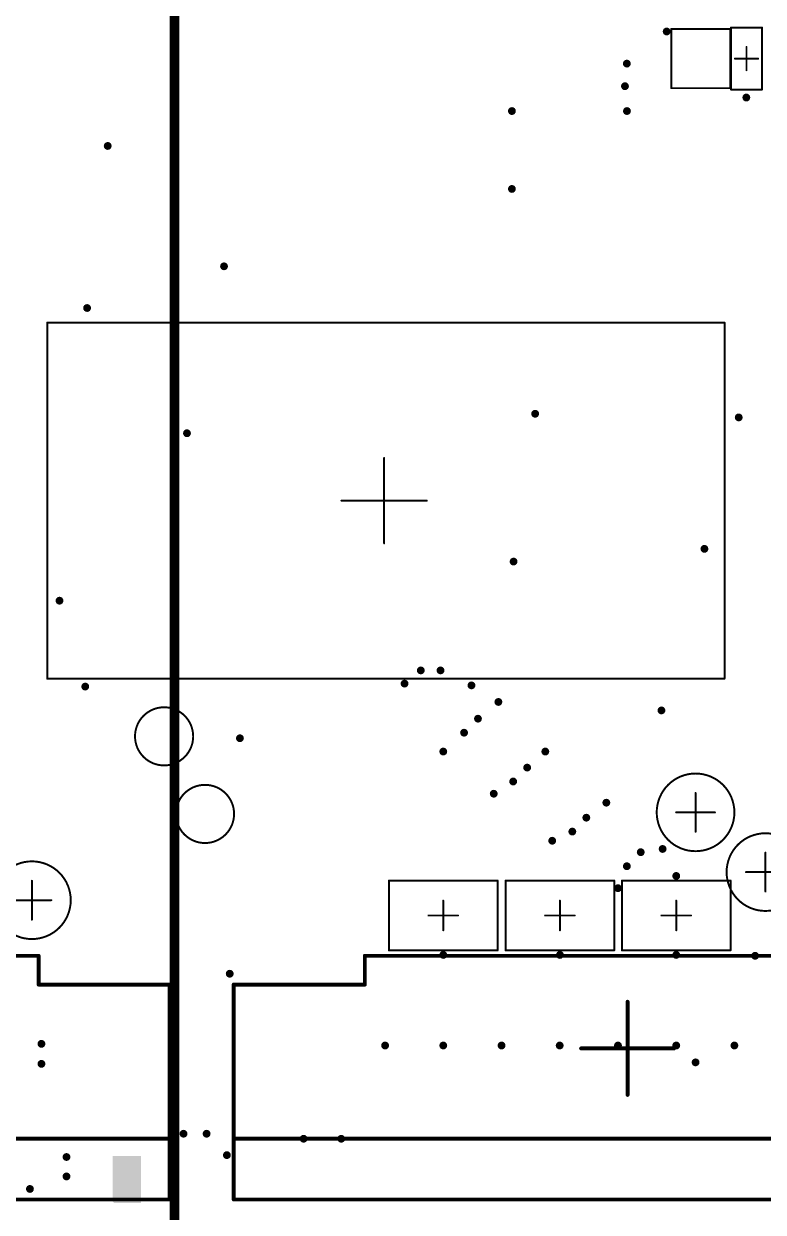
# Model space of a CAD drawing. Header units: inches. Extents: x -0.46 to 4.93, y -0.49 to 6.86.
# Drawn here: x 2.966 to 3.716, y 0.134 to 1.34 of the extents above; entities that cross this region are included whole.
import ezdxf

# ---------------------------------------------------------------- set-up
doc = ezdxf.new("R2010")
doc.units = ezdxf.units.IN
doc.header["$MEASUREMENT"] = 0
for name, color, linetype in [('Dimensions', 56, 'Continuous'), ('Keep-Out Layer', 6, 'Continuous'), ('Top Courtyard', 56, 'Continuous'), ('Via Holes', 16, 'Continuous')]:
    doc.layers.add(name, color=color, linetype=linetype)

# ---------------------------------------------------------------- blocks, each defined once
blk = doc.blocks.new('FP_LGA_14L_DM00249496_MFG_218')
at = {"layer": 'Top Courtyard'}
for points in [[(0.03, 0.03, 0.00197, 0.00197, 0), (-0.03, 0.03, 0.00197, 0.00197, 0)], [(-0.03, 0.03, 0.00197, 0.00197, 0), (-0.03, -0.03, 0.00197, 0.00197, 0)], [(0.03, 0.03, 0.00197, 0.00197, 0), (0.03, -0.03, 0.00197, 0.00197, 0)], [(0.03, -0.03, 0.00197, 0.00197, 0), (-0.03, -0.03, 0.00197, 0.00197, 0)]]:
    blk.add_lwpolyline(points, format="xyseb", dxfattribs=at)
for points in [[(-0.0305, 0.03, 0.000984, 0.000984, 1), (-0.0295, 0.03, 0.000984, 0.000984, 1)], [(-0.0305, 0.03, 0.000984, 0.000984, 1), (-0.0295, 0.03, 0.000984, 0.000984, 1)], [(0.0295, 0.03, 0.000984, 0.000984, 1), (0.0305, 0.03, 0.000984, 0.000984, 1)], [(0.0295, 0.03, 0.000984, 0.000984, 1), (0.0305, 0.03, 0.000984, 0.000984, 1)], [(-0.0305, -0.03, 0.000984, 0.000984, 1), (-0.0295, -0.03, 0.000984, 0.000984, 1)], [(-0.0305, -0.03, 0.000984, 0.000984, 1), (-0.0295, -0.03, 0.000984, 0.000984, 1)], [(0.0295, -0.03, 0.000984, 0.000984, 1), (0.0305, -0.03, 0.000984, 0.000984, 1)], [(0.0295, -0.03, 0.000984, 0.000984, 1), (0.0305, -0.03, 0.000984, 0.000984, 1)]]:
    blk.add_lwpolyline(points, format="xyseb", close=True, dxfattribs=at)
blk = doc.blocks.new('TP075_150_NS_434')
at = {"layer": 'Top Courtyard'}
for points in [[(0.0295, 0, 0.00197, 0.00197, 1), (-0.0295, 0, 0.00197, 0.00197, 1)], [(-0.03, 0, 0.000984, 0.000984, 1), (-0.029, 0, 0.000984, 0.000984, 1)], [(0.029, 0, 0.000984, 0.000984, 1), (0.03, 0, 0.000984, 0.000984, 1)]]:
    blk.add_lwpolyline(points, format="xyseb", close=True, dxfattribs=at)
blk = doc.blocks.new('TP075_150_NS_435')
at = {"layer": 'Top Courtyard'}
for points in [[(0.0295, 0, 0.00197, 0.00197, 1), (-0.0295, 0, 0.00197, 0.00197, 1)], [(-0.03, 0, 0.000984, 0.000984, 1), (-0.029, 0, 0.000984, 0.000984, 1)], [(0.029, 0, 0.000984, 0.000984, 1), (0.03, 0, 0.000984, 0.000984, 1)]]:
    blk.add_lwpolyline(points, format="xyseb", close=True, dxfattribs=at)
blk = doc.blocks.new('TP100_200_NS_572')
at = {"layer": 'Top Courtyard'}
for points in [[(0.0394, 0, 0.00197, 0.00197, 1), (-0.0394, 0, 0.00197, 0.00197, 1)], [(-0.0005, 0.0197, 0.000984, 0.000984, 1), (0.0005, 0.0197, 0.000984, 0.000984, 1)], [(-0.0399, 0, 0.000984, 0.000984, 1), (-0.0389, 0, 0.000984, 0.000984, 1)], [(-0.0202, 0, 0.000984, 0.000984, 1), (-0.0192, 0, 0.000984, 0.000984, 1)], [(0.0192, 0, 0.000984, 0.000984, 1), (0.0202, 0, 0.000984, 0.000984, 1)], [(0.0389, 0, 0.000984, 0.000984, 1), (0.0399, 0, 0.000984, 0.000984, 1)], [(-0.0005, -0.0197, 0.000984, 0.000984, 1), (0.0005, -0.0197, 0.000984, 0.000984, 1)]]:
    blk.add_lwpolyline(points, format="xyseb", close=True, dxfattribs=at)
for points in [[(0, 0.0197, 0.00197, 0.00197, 0), (0, -0.0197, 0.00197, 0.00197, 0)], [(0.0197, 0, 0.00197, 0.00197, 0), (-0.0197, 0, 0.00197, 0.00197, 0)]]:
    blk.add_lwpolyline(points, format="xyseb", dxfattribs=at)
blk = doc.blocks.new('TP100_200_NS_576')
at = {"layer": 'Top Courtyard'}
for points in [[(0.0394, 0, 0.00197, 0.00197, 1), (-0.0394, 0, 0.00197, 0.00197, 1)], [(-0.0005, 0.0197, 0.000984, 0.000984, 1), (0.0005, 0.0197, 0.000984, 0.000984, 1)], [(-0.0399, 0, 0.000984, 0.000984, 1), (-0.0389, 0, 0.000984, 0.000984, 1)], [(-0.0202, 0, 0.000984, 0.000984, 1), (-0.0192, 0, 0.000984, 0.000984, 1)], [(0.0192, 0, 0.000984, 0.000984, 1), (0.0202, 0, 0.000984, 0.000984, 1)], [(0.0389, 0, 0.000984, 0.000984, 1), (0.0399, 0, 0.000984, 0.000984, 1)], [(-0.0005, -0.0197, 0.000984, 0.000984, 1), (0.0005, -0.0197, 0.000984, 0.000984, 1)]]:
    blk.add_lwpolyline(points, format="xyseb", close=True, dxfattribs=at)
for points in [[(0, 0.0197, 0.00197, 0.00197, 0), (0, -0.0197, 0.00197, 0.00197, 0)], [(0.0197, 0, 0.00197, 0.00197, 0), (-0.0197, 0, 0.00197, 0.00197, 0)]]:
    blk.add_lwpolyline(points, format="xyseb", dxfattribs=at)
blk = doc.blocks.new('TP100_200_NS_605')
at = {"layer": 'Top Courtyard'}
for points in [[(0.0394, 0, 0.00197, 0.00197, 1), (-0.0394, 0, 0.00197, 0.00197, 1)], [(-0.0005, 0.0197, 0.000984, 0.000984, 1), (0.0005, 0.0197, 0.000984, 0.000984, 1)], [(-0.0399, 0, 0.000984, 0.000984, 1), (-0.0389, 0, 0.000984, 0.000984, 1)], [(-0.0202, 0, 0.000984, 0.000984, 1), (-0.0192, 0, 0.000984, 0.000984, 1)], [(0.0192, 0, 0.000984, 0.000984, 1), (0.0202, 0, 0.000984, 0.000984, 1)], [(0.0389, 0, 0.000984, 0.000984, 1), (0.0399, 0, 0.000984, 0.000984, 1)], [(-0.0005, -0.0197, 0.000984, 0.000984, 1), (0.0005, -0.0197, 0.000984, 0.000984, 1)]]:
    blk.add_lwpolyline(points, format="xyseb", close=True, dxfattribs=at)
for points in [[(0, 0.0197, 0.00197, 0.00197, 0), (0, -0.0197, 0.00197, 0.00197, 0)], [(-0.0197, 0, 0.00197, 0.00197, 0), (0.0197, 0, 0.00197, 0.00197, 0)]]:
    blk.add_lwpolyline(points, format="xyseb", dxfattribs=at)
blk = doc.blocks.new('CAPC0402_1005_70_L_753')
at = {"layer": 'Top Courtyard'}
for points in [[(-0.0315, 0.0157, 0.00197, 0.00197, 0), (-0.0315, -0.0157, 0.00197, 0.00197, 0)], [(-0.0315, 0.0157, 0.00197, 0.00197, 0), (0.0315, 0.0157, 0.00197, 0.00197, 0)], [(0, 0.0118, 0.00197, 0.00197, 0), (0, -0.0118, 0.00197, 0.00197, 0)], [(0.0315, 0.0157, 0.00197, 0.00197, 0), (0.0315, -0.0157, 0.00197, 0.00197, 0)], [(0.0118, 0, 0.00197, 0.00197, 0), (-0.0118, 0, 0.00197, 0.00197, 0)], [(-0.0315, -0.0157, 0.00197, 0.00197, 0), (0.0315, -0.0157, 0.00197, 0.00197, 0)]]:
    blk.add_lwpolyline(points, format="xyseb", dxfattribs=at)
for points in [[(-0.032, 0.0157, 0.000984, 0.000984, 1), (-0.031, 0.0157, 0.000984, 0.000984, 1)], [(-0.032, 0.0157, 0.000984, 0.000984, 1), (-0.031, 0.0157, 0.000984, 0.000984, 1)], [(-0.0005, 0.0118, 0.000984, 0.000984, 1), (0.0005, 0.0118, 0.000984, 0.000984, 1)], [(0.031, 0.0157, 0.000984, 0.000984, 1), (0.032, 0.0157, 0.000984, 0.000984, 1)], [(0.031, 0.0157, 0.000984, 0.000984, 1), (0.032, 0.0157, 0.000984, 0.000984, 1)], [(-0.0123, 0, 0.000984, 0.000984, 1), (-0.0113, 0, 0.000984, 0.000984, 1)], [(0.0113, 0, 0.000984, 0.000984, 1), (0.0123, 0, 0.000984, 0.000984, 1)], [(-0.0005, -0.0118, 0.000984, 0.000984, 1), (0.0005, -0.0118, 0.000984, 0.000984, 1)], [(-0.032, -0.0157, 0.000984, 0.000984, 1), (-0.031, -0.0157, 0.000984, 0.000984, 1)], [(-0.032, -0.0157, 0.000984, 0.000984, 1), (-0.031, -0.0157, 0.000984, 0.000984, 1)], [(0.031, -0.0157, 0.000984, 0.000984, 1), (0.032, -0.0157, 0.000984, 0.000984, 1)], [(0.031, -0.0157, 0.000984, 0.000984, 1), (0.032, -0.0157, 0.000984, 0.000984, 1)]]:
    blk.add_lwpolyline(points, format="xyseb", close=True, dxfattribs=at)
blk = doc.blocks.new('F32R_1A7H1_11026_777')
at = {"layer": 'Top Courtyard'}
for points in [[(-0.2666, 0.045, 0.00394, 0.00394, 0), (-0.2666, 0.0742, 0.00394, 0.00394, 0)], [(-0.2666, 0.0742, 0.00394, 0.00394, 0), (0.2662, 0.0742, 0.00394, 0.00394, 0)], [(0.2666, 0.045, 0.00394, 0.00394, 0), (0.2666, 0.0742, 0.00394, 0.00394, 0)], [(-0.3996, 0.045, 0.00394, 0.00394, 0), (-0.2666, 0.045, 0.00394, 0.00394, 0)], [(-0.3996, -0.173, 0.00394, 0.00394, 0), (-0.3996, 0.045, 0.00394, 0.00394, 0)], [(0.2666, 0.045, 0.00394, 0.00394, 0), (0.3996, 0.045, 0.00394, 0.00394, 0)], [(0.3996, -0.173, 0.00394, 0.00394, 0), (0.3996, 0.045, 0.00394, 0.00394, 0)], [(0, -0.0197, 0.00394, 0.00394, 0), (0, 0.0276, 0.00394, 0.00394, 0)], [(-0.0472, -0.0197, 0.00394, 0.00394, 0), (0, -0.0197, 0.00394, 0.00394, 0)], [(0, -0.0197, 0.00394, 0.00394, 0), (0.0472, -0.0197, 0.00394, 0.00394, 0)], [(0, -0.0669, 0.00394, 0.00394, 0), (0, -0.0197, 0.00394, 0.00394, 0)], [(-0.3996, -0.1114, 0.00394, 0.00394, 0), (0.3996, -0.1114, 0.00394, 0.00394, 0)], [(-0.3996, -0.173, 0.00394, 0.00394, 0), (0.3996, -0.173, 0.00394, 0.00394, 0)]]:
    blk.add_lwpolyline(points, format="xyseb", dxfattribs=at)
for points in [[(-0.2676, 0.0742, 0.00197, 0.00197, 1), (-0.2656, 0.0742, 0.00197, 0.00197, 1)], [(-0.2676, 0.0742, 0.00197, 0.00197, 1), (-0.2656, 0.0742, 0.00197, 0.00197, 1)], [(0.2652, 0.0742, 0.00197, 0.00197, 1), (0.2671, 0.0742, 0.00197, 0.00197, 1)], [(0.2656, 0.0742, 0.00197, 0.00197, 1), (0.2676, 0.0742, 0.00197, 0.00197, 1)], [(-0.4006, 0.045, 0.00197, 0.00197, 1), (-0.3986, 0.045, 0.00197, 0.00197, 1)], [(-0.4006, 0.045, 0.00197, 0.00197, 1), (-0.3986, 0.045, 0.00197, 0.00197, 1)], [(-0.2676, 0.045, 0.00197, 0.00197, 1), (-0.2656, 0.045, 0.00197, 0.00197, 1)], [(-0.2676, 0.045, 0.00197, 0.00197, 1), (-0.2656, 0.045, 0.00197, 0.00197, 1)], [(0.2656, 0.045, 0.00197, 0.00197, 1), (0.2676, 0.045, 0.00197, 0.00197, 1)], [(0.2656, 0.045, 0.00197, 0.00197, 1), (0.2676, 0.045, 0.00197, 0.00197, 1)], [(0.3986, 0.045, 0.00197, 0.00197, 1), (0.4006, 0.045, 0.00197, 0.00197, 1)], [(0.3986, 0.045, 0.00197, 0.00197, 1), (0.4006, 0.045, 0.00197, 0.00197, 1)], [(-0.001, 0.0276, 0.00197, 0.00197, 1), (0.001, 0.0276, 0.00197, 0.00197, 1)], [(-0.0482, -0.0197, 0.00197, 0.00197, 1), (-0.0463, -0.0197, 0.00197, 0.00197, 1)], [(-0.001, -0.0197, 0.00197, 0.00197, 1), (0.001, -0.0197, 0.00197, 0.00197, 1)], [(-0.001, -0.0197, 0.00197, 0.00197, 1), (0.001, -0.0197, 0.00197, 0.00197, 1)], [(-0.001, -0.0197, 0.00197, 0.00197, 1), (0.001, -0.0197, 0.00197, 0.00197, 1)], [(-0.001, -0.0197, 0.00197, 0.00197, 1), (0.001, -0.0197, 0.00197, 0.00197, 1)], [(0.0463, -0.0197, 0.00197, 0.00197, 1), (0.0482, -0.0197, 0.00197, 0.00197, 1)], [(-0.001, -0.0669, 0.00197, 0.00197, 1), (0.001, -0.0669, 0.00197, 0.00197, 1)], [(-0.4006, -0.1114, 0.00197, 0.00197, 1), (-0.3986, -0.1114, 0.00197, 0.00197, 1)], [(0.3986, -0.1114, 0.00197, 0.00197, 1), (0.4006, -0.1114, 0.00197, 0.00197, 1)], [(-0.4006, -0.173, 0.00197, 0.00197, 1), (-0.3986, -0.173, 0.00197, 0.00197, 1)], [(-0.4006, -0.173, 0.00197, 0.00197, 1), (-0.3986, -0.173, 0.00197, 0.00197, 1)], [(0.3986, -0.173, 0.00197, 0.00197, 1), (0.4006, -0.173, 0.00197, 0.00197, 1)], [(0.3986, -0.173, 0.00197, 0.00197, 1), (0.4006, -0.173, 0.00197, 0.00197, 1)]]:
    blk.add_lwpolyline(points, format="xyseb", close=True, dxfattribs=at)
blk = doc.blocks.new('20021121_00010T1LF_785')
at = {"layer": 'Top Courtyard'}
for points in [[(0.3417, 0.1806, 0.00197, 0.00197, 0), (-0.3453, 0.1806, 0.00197, 0.00197, 0)], [(-0.3453, 0.1806, 0.00197, 0.00197, 0), (-0.3453, -0.1806, 0.00197, 0.00197, 0)], [(0.3417, 0.1806, 0.00197, 0.00197, 0), (0.3417, -0.1806, 0.00197, 0.00197, 0)], [(0, 0.0433, 0.00197, 0.00197, 0), (0, 0, 0.00197, 0.00197, 0)], [(0, 0, 0.00197, 0.00197, 0), (-0.0433, 0, 0.00197, 0.00197, 0)], [(0.0433, 0, 0.00197, 0.00197, 0), (0, 0, 0.00197, 0.00197, 0)], [(0, 0, 0.00197, 0.00197, 0), (0, -0.0433, 0.00197, 0.00197, 0)], [(0.3417, -0.1806, 0.00197, 0.00197, 0), (-0.3453, -0.1806, 0.00197, 0.00197, 0)]]:
    blk.add_lwpolyline(points, format="xyseb", dxfattribs=at)
for points in [[(-0.3458, 0.1806, 0.000984, 0.000984, 1), (-0.3448, 0.1806, 0.000984, 0.000984, 1)], [(-0.3458, 0.1806, 0.000984, 0.000984, 1), (-0.3448, 0.1806, 0.000984, 0.000984, 1)], [(0.3412, 0.1806, 0.000984, 0.000984, 1), (0.3422, 0.1806, 0.000984, 0.000984, 1)], [(0.3412, 0.1806, 0.000984, 0.000984, 1), (0.3422, 0.1806, 0.000984, 0.000984, 1)], [(-0.0005, 0.0433, 0.000984, 0.000984, 1), (0.0005, 0.0433, 0.000984, 0.000984, 1)], [(-0.0438, 0, 0.000984, 0.000984, 1), (-0.0428, 0, 0.000984, 0.000984, 1)], [(-0.0005, 0, 0.000984, 0.000984, 1), (0.0005, 0, 0.000984, 0.000984, 1)], [(-0.0005, 0, 0.000984, 0.000984, 1), (0.0005, 0, 0.000984, 0.000984, 1)], [(-0.0005, 0, 0.000984, 0.000984, 1), (0.0005, 0, 0.000984, 0.000984, 1)], [(-0.0005, 0, 0.000984, 0.000984, 1), (0.0005, 0, 0.000984, 0.000984, 1)], [(0.0428, 0, 0.000984, 0.000984, 1), (0.0438, 0, 0.000984, 0.000984, 1)], [(-0.0005, -0.0433, 0.000984, 0.000984, 1), (0.0005, -0.0433, 0.000984, 0.000984, 1)], [(-0.3458, -0.1806, 0.000984, 0.000984, 1), (-0.3448, -0.1806, 0.000984, 0.000984, 1)], [(-0.3458, -0.1806, 0.000984, 0.000984, 1), (-0.3448, -0.1806, 0.000984, 0.000984, 1)], [(0.3412, -0.1806, 0.000984, 0.000984, 1), (0.3422, -0.1806, 0.000984, 0.000984, 1)], [(0.3412, -0.1806, 0.000984, 0.000984, 1), (0.3422, -0.1806, 0.000984, 0.000984, 1)]]:
    blk.add_lwpolyline(points, format="xyseb", close=True, dxfattribs=at)
blk = doc.blocks.new('F32R_1A7H1_11026_793')
at = {"layer": 'Top Courtyard'}
for points in [[(-0.2666, 0.0742, 0.00394, 0.00394, 0), (0.2662, 0.0742, 0.00394, 0.00394, 0)], [(-0.2666, 0.045, 0.00394, 0.00394, 0), (-0.2666, 0.0742, 0.00394, 0.00394, 0)], [(0.2666, 0.045, 0.00394, 0.00394, 0), (0.2666, 0.0742, 0.00394, 0.00394, 0)], [(-0.3996, -0.173, 0.00394, 0.00394, 0), (-0.3996, 0.045, 0.00394, 0.00394, 0)], [(-0.3996, 0.045, 0.00394, 0.00394, 0), (-0.2666, 0.045, 0.00394, 0.00394, 0)], [(0.2666, 0.045, 0.00394, 0.00394, 0), (0.3996, 0.045, 0.00394, 0.00394, 0)], [(0.3996, -0.173, 0.00394, 0.00394, 0), (0.3996, 0.045, 0.00394, 0.00394, 0)], [(0, -0.0197, 0.00394, 0.00394, 0), (0, 0.0276, 0.00394, 0.00394, 0)], [(-0.0472, -0.0197, 0.00394, 0.00394, 0), (0, -0.0197, 0.00394, 0.00394, 0)], [(0, -0.0197, 0.00394, 0.00394, 0), (0, -0.0669, 0.00394, 0.00394, 0)], [(0, -0.0197, 0.00394, 0.00394, 0), (0.0472, -0.0197, 0.00394, 0.00394, 0)], [(-0.3996, -0.1114, 0.00394, 0.00394, 0), (0.3996, -0.1114, 0.00394, 0.00394, 0)], [(-0.3996, -0.173, 0.00394, 0.00394, 0), (0.3996, -0.173, 0.00394, 0.00394, 0)]]:
    blk.add_lwpolyline(points, format="xyseb", dxfattribs=at)
for points in [[(-0.2676, 0.0742, 0.00197, 0.00197, 1), (-0.2656, 0.0742, 0.00197, 0.00197, 1)], [(-0.2676, 0.0742, 0.00197, 0.00197, 1), (-0.2656, 0.0742, 0.00197, 0.00197, 1)], [(0.2652, 0.0742, 0.00197, 0.00197, 1), (0.2671, 0.0742, 0.00197, 0.00197, 1)], [(0.2656, 0.0742, 0.00197, 0.00197, 1), (0.2676, 0.0742, 0.00197, 0.00197, 1)], [(-0.4006, 0.045, 0.00197, 0.00197, 1), (-0.3986, 0.045, 0.00197, 0.00197, 1)], [(-0.4006, 0.045, 0.00197, 0.00197, 1), (-0.3986, 0.045, 0.00197, 0.00197, 1)], [(-0.2676, 0.045, 0.00197, 0.00197, 1), (-0.2656, 0.045, 0.00197, 0.00197, 1)], [(-0.2676, 0.045, 0.00197, 0.00197, 1), (-0.2656, 0.045, 0.00197, 0.00197, 1)], [(0.2656, 0.045, 0.00197, 0.00197, 1), (0.2676, 0.045, 0.00197, 0.00197, 1)], [(0.2656, 0.045, 0.00197, 0.00197, 1), (0.2676, 0.045, 0.00197, 0.00197, 1)], [(0.3986, 0.045, 0.00197, 0.00197, 1), (0.4006, 0.045, 0.00197, 0.00197, 1)], [(0.3986, 0.045, 0.00197, 0.00197, 1), (0.4006, 0.045, 0.00197, 0.00197, 1)], [(-0.001, 0.0276, 0.00197, 0.00197, 1), (0.001, 0.0276, 0.00197, 0.00197, 1)], [(-0.0482, -0.0197, 0.00197, 0.00197, 1), (-0.0463, -0.0197, 0.00197, 0.00197, 1)], [(-0.001, -0.0197, 0.00197, 0.00197, 1), (0.001, -0.0197, 0.00197, 0.00197, 1)], [(-0.001, -0.0197, 0.00197, 0.00197, 1), (0.001, -0.0197, 0.00197, 0.00197, 1)], [(-0.001, -0.0197, 0.00197, 0.00197, 1), (0.001, -0.0197, 0.00197, 0.00197, 1)], [(-0.001, -0.0197, 0.00197, 0.00197, 1), (0.001, -0.0197, 0.00197, 0.00197, 1)], [(0.0463, -0.0197, 0.00197, 0.00197, 1), (0.0482, -0.0197, 0.00197, 0.00197, 1)], [(-0.001, -0.0669, 0.00197, 0.00197, 1), (0.001, -0.0669, 0.00197, 0.00197, 1)], [(-0.4006, -0.1114, 0.00197, 0.00197, 1), (-0.3986, -0.1114, 0.00197, 0.00197, 1)], [(0.3986, -0.1114, 0.00197, 0.00197, 1), (0.4006, -0.1114, 0.00197, 0.00197, 1)], [(-0.4006, -0.173, 0.00197, 0.00197, 1), (-0.3986, -0.173, 0.00197, 0.00197, 1)], [(-0.4006, -0.173, 0.00197, 0.00197, 1), (-0.3986, -0.173, 0.00197, 0.00197, 1)], [(0.3986, -0.173, 0.00197, 0.00197, 1), (0.4006, -0.173, 0.00197, 0.00197, 1)], [(0.3986, -0.173, 0.00197, 0.00197, 1), (0.4006, -0.173, 0.00197, 0.00197, 1)]]:
    blk.add_lwpolyline(points, format="xyseb", close=True, dxfattribs=at)
blk = doc.blocks.new('TPD4E02B04DQAR_822')
at = {"layer": 'Top Courtyard'}
for points in [[(-0.0551, 0.0354, 0.00197, 0.00197, 0), (-0.0551, -0.0354, 0.00197, 0.00197, 0)], [(0.0551, 0.0354, 0.00197, 0.00197, 0), (-0.0551, 0.0354, 0.00197, 0.00197, 0)], [(0.0551, 0.0354, 0.00197, 0.00197, 0), (0.0551, -0.0354, 0.00197, 0.00197, 0)], [(0, 0.015, 0.00197, 0.00197, 0), (0, -0.015, 0.00197, 0.00197, 0)], [(0.015, 0, 0.00197, 0.00197, 0), (-0.015, 0, 0.00197, 0.00197, 0)], [(0.0551, -0.0354, 0.00197, 0.00197, 0), (-0.0551, -0.0354, 0.00197, 0.00197, 0)]]:
    blk.add_lwpolyline(points, format="xyseb", dxfattribs=at)
for points in [[(-0.0556, 0.0354, 0.000984, 0.000984, 1), (-0.0546, 0.0354, 0.000984, 0.000984, 1)], [(-0.0556, 0.0354, 0.000984, 0.000984, 1), (-0.0546, 0.0354, 0.000984, 0.000984, 1)], [(0.0546, 0.0354, 0.000984, 0.000984, 1), (0.0556, 0.0354, 0.000984, 0.000984, 1)], [(0.0546, 0.0354, 0.000984, 0.000984, 1), (0.0556, 0.0354, 0.000984, 0.000984, 1)], [(-0.0005, 0.015, 0.000984, 0.000984, 1), (0.0005, 0.015, 0.000984, 0.000984, 1)], [(-0.0155, 0, 0.000984, 0.000984, 1), (-0.0145, 0, 0.000984, 0.000984, 1)], [(0.0145, 0, 0.000984, 0.000984, 1), (0.0155, 0, 0.000984, 0.000984, 1)], [(-0.0005, -0.015, 0.000984, 0.000984, 1), (0.0005, -0.015, 0.000984, 0.000984, 1)], [(-0.0556, -0.0354, 0.000984, 0.000984, 1), (-0.0546, -0.0354, 0.000984, 0.000984, 1)], [(-0.0556, -0.0354, 0.000984, 0.000984, 1), (-0.0546, -0.0354, 0.000984, 0.000984, 1)], [(0.0546, -0.0354, 0.000984, 0.000984, 1), (0.0556, -0.0354, 0.000984, 0.000984, 1)], [(0.0546, -0.0354, 0.000984, 0.000984, 1), (0.0556, -0.0354, 0.000984, 0.000984, 1)]]:
    blk.add_lwpolyline(points, format="xyseb", close=True, dxfattribs=at)
blk = doc.blocks.new('TPD4E02B04DQAR_824')
at = {"layer": 'Top Courtyard'}
for points in [[(-0.0551, 0.0354, 0.00197, 0.00197, 0), (-0.0551, -0.0354, 0.00197, 0.00197, 0)], [(0.0551, 0.0354, 0.00197, 0.00197, 0), (-0.0551, 0.0354, 0.00197, 0.00197, 0)], [(0.0551, 0.0354, 0.00197, 0.00197, 0), (0.0551, -0.0354, 0.00197, 0.00197, 0)], [(0, 0.015, 0.00197, 0.00197, 0), (0, -0.015, 0.00197, 0.00197, 0)], [(0.015, 0, 0.00197, 0.00197, 0), (-0.015, 0, 0.00197, 0.00197, 0)], [(0.0551, -0.0354, 0.00197, 0.00197, 0), (-0.0551, -0.0354, 0.00197, 0.00197, 0)]]:
    blk.add_lwpolyline(points, format="xyseb", dxfattribs=at)
for points in [[(-0.0556, 0.0354, 0.000984, 0.000984, 1), (-0.0546, 0.0354, 0.000984, 0.000984, 1)], [(-0.0556, 0.0354, 0.000984, 0.000984, 1), (-0.0546, 0.0354, 0.000984, 0.000984, 1)], [(0.0546, 0.0354, 0.000984, 0.000984, 1), (0.0556, 0.0354, 0.000984, 0.000984, 1)], [(0.0546, 0.0354, 0.000984, 0.000984, 1), (0.0556, 0.0354, 0.000984, 0.000984, 1)], [(-0.0005, 0.015, 0.000984, 0.000984, 1), (0.0005, 0.015, 0.000984, 0.000984, 1)], [(-0.0155, 0, 0.000984, 0.000984, 1), (-0.0145, 0, 0.000984, 0.000984, 1)], [(0.0145, 0, 0.000984, 0.000984, 1), (0.0155, 0, 0.000984, 0.000984, 1)], [(-0.0005, -0.015, 0.000984, 0.000984, 1), (0.0005, -0.015, 0.000984, 0.000984, 1)], [(-0.0556, -0.0354, 0.000984, 0.000984, 1), (-0.0546, -0.0354, 0.000984, 0.000984, 1)], [(-0.0556, -0.0354, 0.000984, 0.000984, 1), (-0.0546, -0.0354, 0.000984, 0.000984, 1)], [(0.0546, -0.0354, 0.000984, 0.000984, 1), (0.0556, -0.0354, 0.000984, 0.000984, 1)], [(0.0546, -0.0354, 0.000984, 0.000984, 1), (0.0556, -0.0354, 0.000984, 0.000984, 1)]]:
    blk.add_lwpolyline(points, format="xyseb", close=True, dxfattribs=at)
blk = doc.blocks.new('TPD4E02B04DQAR_826')
at = {"layer": 'Top Courtyard'}
for points in [[(0.0551, 0.0354, 0.00197, 0.00197, 0), (-0.0551, 0.0354, 0.00197, 0.00197, 0)], [(-0.0551, 0.0354, 0.00197, 0.00197, 0), (-0.0551, -0.0354, 0.00197, 0.00197, 0)], [(0.0551, 0.0354, 0.00197, 0.00197, 0), (0.0551, -0.0354, 0.00197, 0.00197, 0)], [(0, 0.015, 0.00197, 0.00197, 0), (0, -0.015, 0.00197, 0.00197, 0)], [(0.015, 0, 0.00197, 0.00197, 0), (-0.015, 0, 0.00197, 0.00197, 0)], [(0.0551, -0.0354, 0.00197, 0.00197, 0), (-0.0551, -0.0354, 0.00197, 0.00197, 0)]]:
    blk.add_lwpolyline(points, format="xyseb", dxfattribs=at)
for points in [[(-0.0556, 0.0354, 0.000984, 0.000984, 1), (-0.0546, 0.0354, 0.000984, 0.000984, 1)], [(-0.0556, 0.0354, 0.000984, 0.000984, 1), (-0.0546, 0.0354, 0.000984, 0.000984, 1)], [(0.0546, 0.0354, 0.000984, 0.000984, 1), (0.0556, 0.0354, 0.000984, 0.000984, 1)], [(0.0546, 0.0354, 0.000984, 0.000984, 1), (0.0556, 0.0354, 0.000984, 0.000984, 1)], [(-0.0005, 0.015, 0.000984, 0.000984, 1), (0.0005, 0.015, 0.000984, 0.000984, 1)], [(-0.0155, 0, 0.000984, 0.000984, 1), (-0.0145, 0, 0.000984, 0.000984, 1)], [(0.0145, 0, 0.000984, 0.000984, 1), (0.0155, 0, 0.000984, 0.000984, 1)], [(-0.0005, -0.015, 0.000984, 0.000984, 1), (0.0005, -0.015, 0.000984, 0.000984, 1)], [(-0.0556, -0.0354, 0.000984, 0.000984, 1), (-0.0546, -0.0354, 0.000984, 0.000984, 1)], [(-0.0556, -0.0354, 0.000984, 0.000984, 1), (-0.0546, -0.0354, 0.000984, 0.000984, 1)], [(0.0546, -0.0354, 0.000984, 0.000984, 1), (0.0556, -0.0354, 0.000984, 0.000984, 1)], [(0.0546, -0.0354, 0.000984, 0.000984, 1), (0.0556, -0.0354, 0.000984, 0.000984, 1)]]:
    blk.add_lwpolyline(points, format="xyseb", close=True, dxfattribs=at)

msp = doc.modelspace()

# ---------------------------------------------------------------- hatches: boundary and pattern name
at = {"layer": 'Keep-Out Layer'}
msp.add_hatch(color=6, dxfattribs=at).paths.add_polyline_path([(3.0564, 0.1909), (3.0564, 0.1448), (3.058, 0.1432), (3.0851, 0.1432), (3.0851, 0.1909)])
at = {"layer": 'Via Holes'}
h = msp.add_hatch(color=7, dxfattribs=at)
edge = h.paths.add_edge_path()
edge.add_arc((3.6183, 1.3317), 0.004, 0, 360)
h = msp.add_hatch(color=7, dxfattribs=at)
edge = h.paths.add_edge_path()
edge.add_arc((3.5779, 1.2991), 0.004, 0, 360)
h = msp.add_hatch(color=7, dxfattribs=at)
edge = h.paths.add_edge_path()
edge.add_arc((3.576, 1.2762), 0.004, 0, 360)
h = msp.add_hatch(color=7, dxfattribs=at)
edge = h.paths.add_edge_path()
edge.add_arc((3.6991, 1.2647), 0.004, 0, 360)
h = msp.add_hatch(color=7, dxfattribs=at)
edge = h.paths.add_edge_path()
edge.add_arc((3.4613, 1.251), 0.004, 0, 360)
h = msp.add_hatch(color=7, dxfattribs=at)
edge = h.paths.add_edge_path()
edge.add_arc((3.578, 1.251), 0.004, 0, 360)
h = msp.add_hatch(color=7, dxfattribs=at)
edge = h.paths.add_edge_path()
edge.add_arc((3.0513, 1.2156), 0.004, 0, 360)
h = msp.add_hatch(color=7, dxfattribs=at)
edge = h.paths.add_edge_path()
edge.add_arc((3.4613, 1.172), 0.004, 0, 360)
h = msp.add_hatch(color=7, dxfattribs=at)
edge = h.paths.add_edge_path()
edge.add_arc((3.1693, 1.0935), 0.004, 0, 360)
h = msp.add_hatch(color=7, dxfattribs=at)
edge = h.paths.add_edge_path()
edge.add_arc((3.0304, 1.0512), 0.004, 0, 360)
h = msp.add_hatch(color=7, dxfattribs=at)
edge = h.paths.add_edge_path()
edge.add_arc((3.4849, 0.9439), 0.004, 0, 360)
h = msp.add_hatch(color=7, dxfattribs=at)
edge = h.paths.add_edge_path()
edge.add_arc((3.6914, 0.9402), 0.004, 0, 360)
h = msp.add_hatch(color=7, dxfattribs=at)
edge = h.paths.add_edge_path()
edge.add_arc((3.1317, 0.9242), 0.004, 0, 360)
h = msp.add_hatch(color=7, dxfattribs=at)
edge = h.paths.add_edge_path()
edge.add_arc((3.6566, 0.8069), 0.004, 0, 360)
h = msp.add_hatch(color=7, dxfattribs=at)
edge = h.paths.add_edge_path()
edge.add_arc((3.463, 0.794), 0.004, 0, 360)
h = msp.add_hatch(color=7, dxfattribs=at)
edge = h.paths.add_edge_path()
edge.add_arc((3.0024, 0.7543), 0.004, 0, 360)
h = msp.add_hatch(color=7, dxfattribs=at)
edge = h.paths.add_edge_path()
edge.add_arc((3.3689, 0.6836), 0.004, 0, 360)
h = msp.add_hatch(color=7, dxfattribs=at)
edge = h.paths.add_edge_path()
edge.add_arc((3.3889, 0.6836), 0.004, 0, 360)
h = msp.add_hatch(color=7, dxfattribs=at)
edge = h.paths.add_edge_path()
edge.add_arc((3.0285, 0.6672), 0.004, 0, 360)
h = msp.add_hatch(color=7, dxfattribs=at)
edge = h.paths.add_edge_path()
edge.add_arc((3.3524, 0.6702), 0.004, 0, 360)
h = msp.add_hatch(color=7, dxfattribs=at)
edge = h.paths.add_edge_path()
edge.add_arc((3.4203, 0.6684), 0.004, 0, 360)
h = msp.add_hatch(color=7, dxfattribs=at)
edge = h.paths.add_edge_path()
edge.add_arc((3.4476, 0.6516), 0.004, 0, 360)
h = msp.add_hatch(color=7, dxfattribs=at)
edge = h.paths.add_edge_path()
edge.add_arc((3.613, 0.643), 0.004, 0, 360)
h = msp.add_hatch(color=7, dxfattribs=at)
edge = h.paths.add_edge_path()
edge.add_arc((3.4269, 0.6346), 0.004, 0, 360)
h = msp.add_hatch(color=7, dxfattribs=at)
edge = h.paths.add_edge_path()
edge.add_arc((3.1854, 0.6148), 0.004, 0, 360)
h = msp.add_hatch(color=7, dxfattribs=at)
edge = h.paths.add_edge_path()
edge.add_arc((3.4128, 0.6204), 0.004, 0, 360)
h = msp.add_hatch(color=7, dxfattribs=at)
edge = h.paths.add_edge_path()
edge.add_arc((3.3917, 0.6013), 0.004, 0, 360)
h = msp.add_hatch(color=7, dxfattribs=at)
edge = h.paths.add_edge_path()
edge.add_arc((3.4952, 0.6013), 0.004, 0, 360)
h = msp.add_hatch(color=7, dxfattribs=at)
edge = h.paths.add_edge_path()
edge.add_arc((3.4768, 0.585), 0.004, 0, 360)
h = msp.add_hatch(color=7, dxfattribs=at)
edge = h.paths.add_edge_path()
edge.add_arc((3.4626, 0.5709), 0.004, 0, 360)
h = msp.add_hatch(color=7, dxfattribs=at)
edge = h.paths.add_edge_path()
edge.add_arc((3.4429, 0.5585), 0.004, 0, 360)
h = msp.add_hatch(color=7, dxfattribs=at)
edge = h.paths.add_edge_path()
edge.add_arc((3.5571, 0.5494), 0.004, 0, 360)
h = msp.add_hatch(color=7, dxfattribs=at)
edge = h.paths.add_edge_path()
edge.add_arc((3.5368, 0.5342), 0.004, 0, 360)
h = msp.add_hatch(color=7, dxfattribs=at)
edge = h.paths.add_edge_path()
edge.add_arc((3.5226, 0.5201), 0.004, 0, 360)
h = msp.add_hatch(color=7, dxfattribs=at)
edge = h.paths.add_edge_path()
edge.add_arc((3.5022, 0.5108), 0.004, 0, 360)
h = msp.add_hatch(color=7, dxfattribs=at)
edge = h.paths.add_edge_path()
edge.add_arc((3.6142, 0.5025), 0.004, 0, 360)
h = msp.add_hatch(color=7, dxfattribs=at)
edge = h.paths.add_edge_path()
edge.add_arc((3.592, 0.4992), 0.004, 0, 360)
h = msp.add_hatch(color=7, dxfattribs=at)
edge = h.paths.add_edge_path()
edge.add_arc((3.5779, 0.485), 0.004, 0, 360)
h = msp.add_hatch(color=7, dxfattribs=at)
edge = h.paths.add_edge_path()
edge.add_arc((3.628, 0.4751), 0.004, 0, 360)
h = msp.add_hatch(color=7, dxfattribs=at)
edge = h.paths.add_edge_path()
edge.add_arc((3.5689, 0.4627), 0.004, 0, 360)
h = msp.add_hatch(color=7, dxfattribs=at)
edge = h.paths.add_edge_path()
edge.add_arc((3.3917, 0.395), 0.004, 0, 360)
h = msp.add_hatch(color=7, dxfattribs=at)
edge = h.paths.add_edge_path()
edge.add_arc((3.51, 0.395), 0.004, 0, 360)
h = msp.add_hatch(color=7, dxfattribs=at)
edge = h.paths.add_edge_path()
edge.add_arc((3.628, 0.395), 0.004, 0, 360)
h = msp.add_hatch(color=7, dxfattribs=at)
edge = h.paths.add_edge_path()
edge.add_arc((3.708, 0.3941), 0.004, 0, 360)
h = msp.add_hatch(color=7, dxfattribs=at)
edge = h.paths.add_edge_path()
edge.add_arc((3.1751, 0.3759), 0.004, 0, 360)
h = msp.add_hatch(color=7, dxfattribs=at)
edge = h.paths.add_edge_path()
edge.add_arc((2.9841, 0.3048), 0.004, 0, 360)
h = msp.add_hatch(color=7, dxfattribs=at)
edge = h.paths.add_edge_path()
edge.add_arc((3.3327, 0.3031), 0.004, 0, 360)
h = msp.add_hatch(color=7, dxfattribs=at)
edge = h.paths.add_edge_path()
edge.add_arc((3.3917, 0.3031), 0.004, 0, 360)
h = msp.add_hatch(color=7, dxfattribs=at)
edge = h.paths.add_edge_path()
edge.add_arc((3.4508, 0.3031), 0.004, 0, 360)
h = msp.add_hatch(color=7, dxfattribs=at)
edge = h.paths.add_edge_path()
edge.add_arc((3.5098, 0.3031), 0.004, 0, 360)
h = msp.add_hatch(color=7, dxfattribs=at)
edge = h.paths.add_edge_path()
edge.add_arc((3.5689, 0.3031), 0.004, 0, 360)
h = msp.add_hatch(color=7, dxfattribs=at)
edge = h.paths.add_edge_path()
edge.add_arc((3.628, 0.3031), 0.004, 0, 360)
h = msp.add_hatch(color=7, dxfattribs=at)
edge = h.paths.add_edge_path()
edge.add_arc((3.687, 0.3031), 0.004, 0, 360)
h = msp.add_hatch(color=7, dxfattribs=at)
edge = h.paths.add_edge_path()
edge.add_arc((3.6476, 0.286), 0.004, 0, 360)
h = msp.add_hatch(color=7, dxfattribs=at)
edge = h.paths.add_edge_path()
edge.add_arc((2.9841, 0.2845), 0.004, 0, 360)
h = msp.add_hatch(color=7, dxfattribs=at)
edge = h.paths.add_edge_path()
edge.add_arc((3.1282, 0.2136), 0.004, 0, 360)
h = msp.add_hatch(color=7, dxfattribs=at)
edge = h.paths.add_edge_path()
edge.add_arc((3.1516, 0.2136), 0.004, 0, 360)
h = msp.add_hatch(color=7, dxfattribs=at)
edge = h.paths.add_edge_path()
edge.add_arc((3.25, 0.2085), 0.004, 0, 360)
h = msp.add_hatch(color=7, dxfattribs=at)
edge = h.paths.add_edge_path()
edge.add_arc((3.2882, 0.2085), 0.004, 0, 360)
h = msp.add_hatch(color=7, dxfattribs=at)
edge = h.paths.add_edge_path()
edge.add_arc((3.0095, 0.19), 0.004, 0, 360)
h = msp.add_hatch(color=7, dxfattribs=at)
edge = h.paths.add_edge_path()
edge.add_arc((3.1722, 0.1919), 0.004, 0, 360)
h = msp.add_hatch(color=7, dxfattribs=at)
edge = h.paths.add_edge_path()
edge.add_arc((3.0095, 0.1703), 0.004, 0, 360)
h = msp.add_hatch(color=7, dxfattribs=at)
edge = h.paths.add_edge_path()
edge.add_arc((2.9724, 0.1576), 0.004, 0, 360)

# ---------------------------------------------------------------- linework, layer by layer
at = {"layer": 'Dimensions'}
msp.add_lwpolyline([(3.119, -0.1881, 0.01, 0.01, 0), (3.119, 1.5168, 0.01, 0.01, 0)], format="xyseb", dxfattribs=at)

# ---------------------------------------------------------------- block references
for name, p, rotation in [('FP_LGA_14L_DM00249496_MFG_218', (3.653, 1.3042), 180), ('CAPC0402_1005_70_L_753', (3.6993, 1.3042), 90), ('20021121_00010T1LF_785', (3.3317, 0.8558), 180), ('TP075_150_NS_434', (3.1085, 0.6167), 90), ('TP100_200_NS_576', (3.6476, 0.5396), 180), ('TP075_150_NS_435', (3.15, 0.538), 90), ('TP100_200_NS_572', (3.7185, 0.479), 180), ('TP100_200_NS_605', (2.9744, 0.4505), 90), ('TPD4E02B04DQAR_822', (3.3917, 0.435), 180), ('TPD4E02B04DQAR_826', (3.51, 0.435), 180), ('TPD4E02B04DQAR_824', (3.628, 0.435), 180)]:
    msp.add_blockref(name, p, dxfattribs=dict(rotation=rotation))
for name, p in [('F32R_1A7H1_11026_777', (2.7146, 0.3199)), ('F32R_1A7H1_11026_793', (3.5787, 0.3199))]:
    msp.add_blockref(name, p)

doc.saveas('drawing.dxf')
